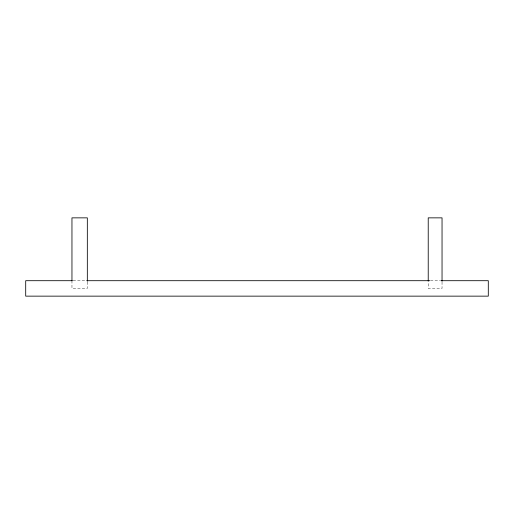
<?xml version="1.0" encoding="UTF-8"?>
<svg xmlns="http://www.w3.org/2000/svg" width="514" height="514" viewBox="0 0 514 514"><rect width="100%" height="100%" fill="white"/><g stroke="black" fill="none" stroke-linecap="round" stroke-linejoin="round"><path stroke-width="0.39" stroke-dasharray="2.57 1.93" d="M73.084 280.702L85.934 280.702M430.475 280.702L440.112 280.702M442.04 282.006L442.04 288.418L428.226 288.418L428.226 282.006M87.329 282.006L87.329 288.418L71.96 288.418L71.96 282.006"/><path stroke-width="0.77" d="M72.281 280.702L25.7 280.702L25.7 296.141L488.3 296.141L488.3 280.702L440.916 280.702M86.737 280.702L429.672 280.702M442.04 281.203L442.04 217.859L428.226 217.859L428.226 281.203M87.329 281.203L87.329 217.859L71.96 217.859L71.96 281.203"/></g></svg>
